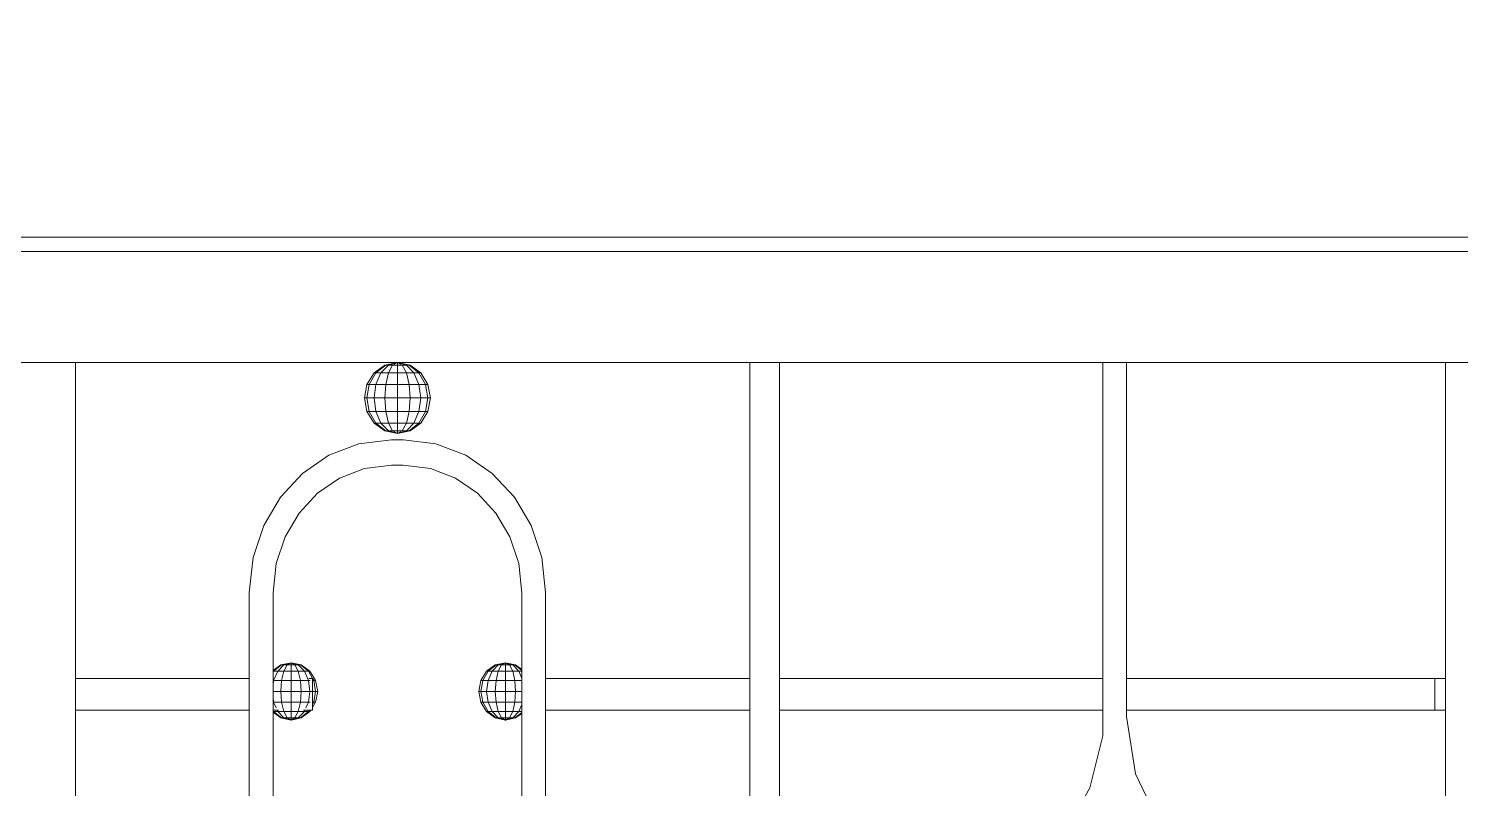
# Model space of a CAD drawing. Header units: millimetres. Extents: x 1832547 to 2001569, y -558009 to -417808.
# Drawn here: x 1917742 to 1918199, y -551181.7 to -550939.4 of the extents above; entities that cross this region are included whole.
import ezdxf

# ---------------------------------------------------------------- set-up
doc = ezdxf.new("R2010")
doc.units = ezdxf.units.MM
doc.header["$MEASUREMENT"] = 0
doc.layers.add('CA.manh 08', color=8, linetype='CONTINUOUS', lineweight=9)
doc.layers.add('CA_manh 08', color=8, linetype='CONTINUOUS', lineweight=9)
doc.layers.add('H', color=250, linetype='CONTINUOUS')

# ---------------------------------------------------------------- blocks, each defined once
blk = doc.blocks.new('EG535')
at = {"layer": 'CA_manh 08'}
for p, q in [((1946714.98, -526450.22), (1948313.08, -526450.22)), ((1948313.08, -526454.8), (1946714.98, -526454.8)), ((1947512.28, -526490.22), (1947484.35, -526490.22)), ((1947512.28, -526590.99), (1947512.28, -526490.22)), ((1947512.28, -526490.22), (1947614.99, -526490.22)), ((1947607.55, -526493.53), (1947610.96, -526491.08)), ((1947608.12, -526493.53), (1947611.27, -526491.08)), ((1947609.73, -526493.53), (1947612.14, -526491.08)), ((1947610.96, -526491.08), (1947614.99, -526490.22)), ((1947611.27, -526491.08), (1947610.96, -526491.08)), ((1947611.27, -526491.08), (1947614.99, -526490.22)), ((1947612.14, -526491.08), (1947611.27, -526491.08)), ((1947612.14, -526491.08), (1947614.99, -526490.22)), ((1947613.45, -526491.08), (1947612.14, -526491.08)), ((1947612.14, -526493.53), (1947613.45, -526491.08)), ((1947613.45, -526491.08), (1947614.99, -526490.22)), ((1947614.99, -526491.08), (1947613.45, -526491.08)), ((1947614.99, -526490.22), (1947614.99, -526491.08)), ((1947616.53, -526491.08), (1947614.99, -526490.22)), ((1947617.83, -526491.08), (1947614.99, -526490.22)), ((1947618.7, -526491.08), (1947614.99, -526490.22)), ((1947619.01, -526491.08), (1947614.99, -526490.22)), ((1947614.99, -526490.22), (1947727.45, -526490.22)), ((1947616.53, -526491.08), (1947614.99, -526491.08)), ((1947614.99, -526491.08), (1947614.99, -526493.53)), ((1947617.83, -526491.08), (1947616.53, -526491.08)), ((1947617.83, -526493.53), (1947616.53, -526491.08)), ((1947618.7, -526491.08), (1947617.83, -526491.08)), ((1947620.24, -526493.53), (1947617.83, -526491.08)), ((1947619.01, -526491.08), (1947618.7, -526491.08)), ((1947621.86, -526493.53), (1947618.7, -526491.08)), ((1947622.42, -526493.53), (1947619.01, -526491.08)), ((1948214.46, -526490.22), (1947619.54, -526490.22)), ((1947736.91, -526490.22), (1947727.45, -526490.22)), ((1947727.45, -526490.22), (1947727.45, -526590.99)), ((1947736.91, -526490.22), (1947840.11, -526490.22)), ((1947736.91, -526590.99), (1947736.91, -526490.22)), ((1947840.11, -526490.22), (1947840.11, -526590.99)), ((1947840.11, -526490.22), (1947847.68, -526490.22)), ((1947847.68, -526590.99), (1947847.68, -526490.22)), ((1947847.68, -526490.22), (1947949.52, -526490.22)), ((1947949.52, -526490.22), (1947958.98, -526490.22)), ((1947949.52, -526490.22), (1947949.52, -526590.99)), ((1947605.27, -526497.2), (1947607.55, -526493.53)), ((1947606.01, -526497.2), (1947608.12, -526493.53)), ((1947608.12, -526493.53), (1947607.55, -526493.53)), ((1947609.73, -526493.53), (1947608.12, -526493.53)), ((1947608.12, -526497.2), (1947609.73, -526493.53)), ((1947612.14, -526493.53), (1947609.73, -526493.53)), ((1947611.27, -526497.2), (1947612.14, -526493.53)), ((1947614.99, -526493.53), (1947612.14, -526493.53)), ((1947617.83, -526493.53), (1947614.99, -526493.53)), ((1947614.99, -526493.53), (1947614.99, -526497.2)), ((1947620.24, -526493.53), (1947617.83, -526493.53)), ((1947618.7, -526497.2), (1947617.83, -526493.53)), ((1947621.86, -526493.53), (1947620.24, -526493.53)), ((1947621.86, -526497.2), (1947620.24, -526493.53)), ((1947622.42, -526493.53), (1947621.86, -526493.53)), ((1947623.96, -526497.2), (1947621.86, -526493.53)), ((1947624.7, -526497.2), (1947622.42, -526493.53)), ((1947604.47, -526501.52), (1947605.27, -526497.2)), ((1947606.01, -526497.2), (1947605.27, -526497.2)), ((1947605.27, -526501.52), (1947606.01, -526497.2)), ((1947608.12, -526497.2), (1947606.01, -526497.2)), ((1947607.55, -526501.52), (1947608.12, -526497.2)), ((1947611.27, -526497.2), (1947608.12, -526497.2)), ((1947610.96, -526501.52), (1947611.27, -526497.2)), ((1947614.99, -526497.2), (1947611.27, -526497.2)), ((1947618.7, -526497.2), (1947614.99, -526497.2)), ((1947614.99, -526497.2), (1947614.99, -526501.52)), ((1947621.86, -526497.2), (1947618.7, -526497.2)), ((1947619.01, -526501.52), (1947618.7, -526497.2)), ((1947623.96, -526497.2), (1947621.86, -526497.2)), ((1947622.42, -526501.52), (1947621.86, -526497.2)), ((1947624.7, -526497.2), (1947623.96, -526497.2)), ((1947624.7, -526501.52), (1947623.96, -526497.2)), ((1947625.5, -526501.52), (1947624.7, -526497.2)), ((1947605.27, -526501.52), (1947604.47, -526501.52)), ((1947605.27, -526505.84), (1947604.47, -526501.52)), ((1947607.55, -526501.52), (1947605.27, -526501.52)), ((1947606.01, -526505.84), (1947605.27, -526501.52)), ((1947610.96, -526501.52), (1947607.55, -526501.52)), ((1947608.12, -526505.84), (1947607.55, -526501.52)), ((1947614.99, -526501.52), (1947610.96, -526501.52)), ((1947611.27, -526505.84), (1947610.96, -526501.52)), ((1947619.01, -526501.52), (1947614.99, -526501.52)), ((1947614.99, -526501.52), (1947614.99, -526505.84)), ((1947618.7, -526505.84), (1947619.01, -526501.52)), ((1947622.42, -526501.52), (1947619.01, -526501.52)), ((1947621.86, -526505.84), (1947622.42, -526501.52)), ((1947624.7, -526501.52), (1947622.42, -526501.52)), ((1947623.96, -526505.84), (1947624.7, -526501.52)), ((1947625.5, -526501.52), (1947624.7, -526501.52)), ((1947624.7, -526505.84), (1947625.5, -526501.52)), ((1947606.01, -526505.84), (1947605.27, -526505.84)), ((1947607.55, -526509.51), (1947605.27, -526505.84)), ((1947608.12, -526505.84), (1947606.01, -526505.84)), ((1947608.12, -526509.51), (1947606.01, -526505.84)), ((1947608.12, -526509.51), (1947607.55, -526509.51)), ((1947610.96, -526511.96), (1947607.55, -526509.51)), ((1947611.27, -526505.84), (1947608.12, -526505.84)), ((1947609.73, -526509.51), (1947608.12, -526505.84)), ((1947609.73, -526509.51), (1947608.12, -526509.51)), ((1947611.27, -526511.96), (1947608.12, -526509.51)), ((1947612.14, -526509.51), (1947609.73, -526509.51)), ((1947612.14, -526511.96), (1947609.73, -526509.51)), ((1947614.99, -526505.84), (1947611.27, -526505.84)), ((1947612.14, -526509.51), (1947611.27, -526505.84)), ((1947614.99, -526509.51), (1947612.14, -526509.51)), ((1947613.45, -526511.96), (1947612.14, -526509.51)), ((1947618.7, -526505.84), (1947614.99, -526505.84)), ((1947614.99, -526505.84), (1947614.99, -526509.51)), ((1947617.83, -526509.51), (1947614.99, -526509.51)), ((1947614.99, -526509.51), (1947614.99, -526511.96)), ((1947616.53, -526511.96), (1947617.83, -526509.51)), ((1947617.83, -526509.51), (1947618.7, -526505.84)), ((1947620.24, -526509.51), (1947617.83, -526509.51)), ((1947617.83, -526511.96), (1947620.24, -526509.51)), ((1947621.86, -526505.84), (1947618.7, -526505.84)), ((1947618.7, -526511.96), (1947621.86, -526509.51)), ((1947619.01, -526511.96), (1947622.42, -526509.51)), ((1947620.24, -526509.51), (1947621.86, -526505.84)), ((1947621.86, -526509.51), (1947620.24, -526509.51)), ((1947623.96, -526505.84), (1947621.86, -526505.84)), ((1947621.86, -526509.51), (1947623.96, -526505.84)), ((1947621.86, -526509.51), (1947622.42, -526509.51)), ((1947622.42, -526509.51), (1947624.7, -526505.84)), ((1947624.7, -526505.84), (1947623.96, -526505.84)), ((1947611.27, -526511.96), (1947610.96, -526511.96)), ((1947614.99, -526512.82), (1947610.96, -526511.96)), ((1947612.14, -526511.96), (1947611.27, -526511.96)), ((1947614.99, -526512.82), (1947611.27, -526511.96)), ((1947613.45, -526511.96), (1947612.14, -526511.96)), ((1947614.99, -526512.82), (1947612.14, -526511.96)), ((1947614.99, -526511.96), (1947613.45, -526511.96)), ((1947614.99, -526512.82), (1947613.45, -526511.96)), ((1947616.53, -526511.96), (1947614.99, -526511.96)), ((1947614.99, -526511.96), (1947614.99, -526512.82)), ((1947614.99, -526512.82), (1947619.01, -526511.96)), ((1947614.99, -526512.82), (1947618.7, -526511.96)), ((1947614.99, -526512.82), (1947617.83, -526511.96)), ((1947614.99, -526512.82), (1947616.53, -526511.96)), ((1947617.83, -526511.96), (1947616.53, -526511.96)), ((1947618.7, -526511.96), (1947617.83, -526511.96)), ((1947619.01, -526511.96), (1947618.7, -526511.96)), ((1947602.7, -526516.14), (1947593.14, -526519.81)), ((1947613.1, -526514.85), (1947602.7, -526516.14)), ((1947616.88, -526514.85), (1947613.1, -526514.85)), ((1947627.29, -526516.14), (1947616.88, -526514.85)), ((1947636.84, -526519.81), (1947627.29, -526516.14)), ((1947593.14, -526519.81), (1947584.71, -526525.57)), ((1947604.45, -526524.05), (1947613.13, -526522.98)), ((1947613.13, -526522.98), (1947616.85, -526522.98)), ((1947616.85, -526522.98), (1947625.53, -526524.05)), ((1947645.27, -526525.57), (1947636.84, -526519.81)), ((1947584.71, -526525.57), (1947577.68, -526533.13)), ((1947589.45, -526531.92), (1947596.48, -526527.12)), ((1947596.48, -526527.12), (1947604.45, -526524.05)), ((1947625.53, -526524.05), (1947633.49, -526527.12)), ((1947633.49, -526527.12), (1947640.52, -526531.92)), ((1947652.3, -526533.13), (1947645.27, -526525.57)), ((1947583.59, -526538.22), (1947589.45, -526531.92)), ((1947640.52, -526531.92), (1947646.39, -526538.22)), ((1947577.68, -526533.13), (1947572.32, -526542.18)), ((1947657.67, -526542.18), (1947652.3, -526533.13)), ((1947579.12, -526545.78), (1947583.59, -526538.22)), ((1947646.39, -526538.22), (1947650.86, -526545.77)), ((1947572.32, -526542.18), (1947568.9, -526552.44)), ((1947576.27, -526554.33), (1947579.12, -526545.78)), ((1947650.86, -526545.77), (1947653.72, -526554.33)), ((1947661.08, -526552.44), (1947657.67, -526542.18)), ((1947568.9, -526552.44), (1947567.7, -526563.62)), ((1947575.27, -526563.65), (1947576.27, -526554.33)), ((1947653.72, -526554.33), (1947654.72, -526563.65)), ((1947662.28, -526563.62), (1947661.08, -526552.44)), ((1947567.7, -526563.62), (1947567.7, -526590.99)), ((1947575.27, -526588.46), (1947575.27, -526563.65)), ((1947654.72, -526563.65), (1947654.72, -526588.1)), ((1947662.28, -526590.99), (1947662.28, -526563.62)), ((1947575.27, -526588.46), (1947577.76, -526586.67)), ((1947575.46, -526588.65), (1947578.01, -526586.67)), ((1947576.76, -526588.65), (1947578.72, -526586.67)), ((1947577.76, -526586.67), (1947581.02, -526585.97)), ((1947578.01, -526586.67), (1947577.76, -526586.67)), ((1947578.01, -526586.67), (1947581.02, -526585.97)), ((1947578.72, -526586.67), (1947578.01, -526586.67)), ((1947578.72, -526586.67), (1947581.02, -526585.97)), ((1947579.77, -526586.67), (1947578.72, -526586.67)), ((1947578.72, -526588.65), (1947579.77, -526586.67)), ((1947579.77, -526586.67), (1947581.02, -526585.97)), ((1947581.02, -526586.67), (1947579.77, -526586.67)), ((1947581.02, -526585.97), (1947581.02, -526586.67)), ((1947584.28, -526586.67), (1947581.02, -526585.97)), ((1947584.03, -526586.67), (1947581.02, -526585.97)), ((1947583.32, -526586.67), (1947581.02, -526585.97)), ((1947582.27, -526586.67), (1947581.02, -526585.97)), ((1947582.27, -526586.67), (1947581.02, -526586.67)), ((1947581.02, -526586.67), (1947581.02, -526588.65)), ((1947583.32, -526586.67), (1947582.27, -526586.67)), ((1947583.32, -526588.65), (1947582.27, -526586.67)), ((1947584.03, -526586.67), (1947583.32, -526586.67)), ((1947585.28, -526588.65), (1947583.32, -526586.67)), ((1947584.03, -526586.67), (1947584.28, -526586.67)), ((1947586.58, -526588.65), (1947584.03, -526586.67)), ((1947587.04, -526588.65), (1947584.28, -526586.67)), ((1947643.45, -526588.65), (1947646.21, -526586.67)), ((1947643.9, -526588.65), (1947646.45, -526586.67)), ((1947645.21, -526588.65), (1947647.16, -526586.67)), ((1947646.21, -526586.67), (1947649.46, -526585.97)), ((1947646.45, -526586.67), (1947646.21, -526586.67)), ((1947646.45, -526586.67), (1947649.46, -526585.97)), ((1947647.16, -526586.67), (1947646.45, -526586.67)), ((1947647.16, -526586.67), (1947649.46, -526585.97)), ((1947648.22, -526586.67), (1947647.16, -526586.67)), ((1947647.16, -526588.65), (1947648.22, -526586.67)), ((1947648.22, -526586.67), (1947649.46, -526585.97)), ((1947649.46, -526586.67), (1947648.22, -526586.67)), ((1947649.46, -526585.97), (1947649.46, -526586.67)), ((1947652.72, -526586.67), (1947649.46, -526585.97)), ((1947652.47, -526586.67), (1947649.46, -526585.97)), ((1947651.77, -526586.67), (1947649.46, -526585.97)), ((1947650.71, -526586.67), (1947649.46, -526585.97)), ((1947650.71, -526586.67), (1947649.46, -526586.67)), ((1947649.46, -526586.67), (1947649.46, -526588.65)), ((1947651.77, -526586.67), (1947650.71, -526586.67)), ((1947651.77, -526588.65), (1947650.71, -526586.67)), ((1947652.47, -526586.67), (1947651.77, -526586.67)), ((1947653.72, -526588.65), (1947651.77, -526586.67)), ((1947652.47, -526586.67), (1947652.72, -526586.67)), ((1947654.72, -526588.41), (1947652.47, -526586.67)), ((1947654.72, -526588.1), (1947652.72, -526586.67)), ((1947512.28, -526590.99), (1947567.7, -526590.99)), ((1947512.28, -526590.99), (1947512.28, -526601.15)), ((1947567.7, -526590.99), (1947567.7, -526601.15)), ((1947575.27, -526588.65), (1947575.27, -526588.46)), ((1947575.46, -526588.65), (1947575.27, -526588.65)), ((1947575.27, -526588.98), (1947575.46, -526588.65)), ((1947575.27, -526588.98), (1947575.27, -526588.65)), ((1947575.27, -526590.99), (1947575.27, -526588.98)), ((1947575.27, -526590.99), (1947575.38, -526590.99)), ((1947575.27, -526591.61), (1947575.27, -526590.99)), ((1947575.46, -526591.61), (1947575.27, -526591.61)), ((1947575.27, -526593.09), (1947575.46, -526591.61)), ((1947575.27, -526593.09), (1947575.27, -526591.61)), ((1947576.76, -526588.65), (1947575.46, -526588.65)), ((1947575.46, -526591.61), (1947576.76, -526588.65)), ((1947578.01, -526591.61), (1947575.46, -526591.61)), ((1947578.72, -526588.65), (1947576.76, -526588.65)), ((1947577.76, -526595.11), (1947578.01, -526591.61)), ((1947578.01, -526591.61), (1947578.72, -526588.65)), ((1947581.02, -526591.61), (1947578.01, -526591.61)), ((1947581.02, -526588.65), (1947578.72, -526588.65)), ((1947583.32, -526588.65), (1947581.02, -526588.65)), ((1947581.02, -526588.65), (1947581.02, -526591.61)), ((1947584.03, -526591.61), (1947581.02, -526591.61)), ((1947581.02, -526591.61), (1947581.02, -526595.11)), ((1947585.28, -526588.65), (1947583.32, -526588.65)), ((1947584.03, -526591.61), (1947583.32, -526588.65)), ((1947586.58, -526591.61), (1947584.03, -526591.61)), ((1947584.28, -526595.11), (1947584.03, -526591.61)), ((1947586.58, -526588.65), (1947585.28, -526588.65)), ((1947586.58, -526591.61), (1947585.28, -526588.65)), ((1947587.04, -526588.65), (1947586.58, -526588.65)), ((1947587.88, -526590.99), (1947586.58, -526588.65)), ((1947587.11, -526591.61), (1947586.58, -526591.61)), ((1947587.04, -526595.11), (1947586.58, -526591.61)), ((1947586.66, -526590.99), (1947587.88, -526590.99)), ((1947588.88, -526591.61), (1947587.04, -526588.65)), ((1947588.29, -526591.61), (1947587.88, -526590.99)), ((1947587.88, -526590.99), (1947587.88, -526591.61)), ((1947588.29, -526591.61), (1947587.88, -526591.61)), ((1947587.88, -526591.61), (1947587.88, -526595.11)), ((1947588.88, -526591.61), (1947588.29, -526591.61)), ((1947588.88, -526595.11), (1947588.29, -526591.61)), ((1947589.53, -526595.11), (1947588.88, -526591.61)), ((1947640.95, -526595.11), (1947641.6, -526591.61)), ((1947641.6, -526591.61), (1947643.45, -526588.65)), ((1947642.2, -526591.61), (1947641.6, -526591.61)), ((1947641.6, -526595.11), (1947642.2, -526591.61)), ((1947642.2, -526591.61), (1947643.9, -526588.65)), ((1947643.9, -526591.61), (1947642.2, -526591.61)), ((1947643.9, -526588.65), (1947643.45, -526588.65)), ((1947643.45, -526595.11), (1947643.9, -526591.61)), ((1947645.21, -526588.65), (1947643.9, -526588.65)), ((1947643.9, -526591.61), (1947645.21, -526588.65)), ((1947646.45, -526591.61), (1947643.9, -526591.61)), ((1947647.16, -526588.65), (1947645.21, -526588.65)), ((1947646.21, -526595.11), (1947646.45, -526591.61)), ((1947646.45, -526591.61), (1947647.16, -526588.65)), ((1947649.46, -526591.61), (1947646.45, -526591.61)), ((1947649.46, -526588.65), (1947647.16, -526588.65)), ((1947651.77, -526588.65), (1947649.46, -526588.65)), ((1947649.46, -526588.65), (1947649.46, -526591.61)), ((1947652.47, -526591.61), (1947649.46, -526591.61)), ((1947649.46, -526591.61), (1947649.46, -526595.11)), ((1947653.72, -526588.65), (1947651.77, -526588.65)), ((1947652.47, -526591.61), (1947651.77, -526588.65)), ((1947654.72, -526591.61), (1947652.47, -526591.61)), ((1947652.72, -526595.11), (1947652.47, -526591.61)), ((1947654.72, -526588.65), (1947653.72, -526588.65)), ((1947654.72, -526590.91), (1947653.72, -526588.65)), ((1947654.72, -526588.1), (1947654.72, -526588.41)), ((1947654.72, -526588.41), (1947654.72, -526588.65)), ((1947654.72, -526588.65), (1947654.72, -526590.91)), ((1947654.72, -526590.91), (1947654.72, -526591.61)), ((1947654.72, -526591.61), (1947654.72, -526595.11)), ((1947727.45, -526590.99), (1947662.28, -526590.99)), ((1947662.28, -526601.15), (1947662.28, -526590.99)), ((1947727.45, -526590.99), (1947727.45, -526601.15)), ((1947840.11, -526590.99), (1947736.91, -526590.99)), ((1947736.91, -526601.15), (1947736.91, -526590.99)), ((1947840.11, -526601.15), (1947840.11, -526590.99)), ((1947946.1, -526590.99), (1947847.68, -526590.99)), ((1947847.68, -526590.99), (1947847.68, -526601.15)), ((1947946.1, -526601.15), (1947946.1, -526590.99)), ((1947946.1, -526590.99), (1947949.52, -526590.99)), ((1947949.52, -526601.15), (1947949.52, -526590.99)), ((1947575.27, -526595.11), (1947575.27, -526593.09)), ((1947577.76, -526595.11), (1947575.27, -526595.11)), ((1947575.27, -526597.14), (1947575.27, -526595.11)), ((1947581.02, -526595.11), (1947577.76, -526595.11)), ((1947578.01, -526598.61), (1947577.76, -526595.11)), ((1947584.28, -526595.11), (1947581.02, -526595.11)), ((1947581.02, -526595.11), (1947581.02, -526598.61)), ((1947584.03, -526598.61), (1947584.28, -526595.11)), ((1947587.04, -526595.11), (1947584.28, -526595.11)), ((1947586.58, -526598.61), (1947587.04, -526595.11)), ((1947587.88, -526595.11), (1947587.04, -526595.11)), ((1947588.88, -526595.11), (1947587.88, -526595.11)), ((1947587.88, -526595.11), (1947587.88, -526598.61)), ((1947588.29, -526598.61), (1947588.88, -526595.11)), ((1947589.53, -526595.11), (1947588.88, -526595.11)), ((1947588.88, -526598.61), (1947589.53, -526595.11)), ((1947641.6, -526595.11), (1947640.95, -526595.11)), ((1947641.6, -526598.61), (1947640.95, -526595.11)), ((1947643.45, -526595.11), (1947641.6, -526595.11)), ((1947642.2, -526598.61), (1947641.6, -526595.11)), ((1947646.21, -526595.11), (1947643.45, -526595.11)), ((1947643.9, -526598.61), (1947643.45, -526595.11)), ((1947649.46, -526595.11), (1947646.21, -526595.11)), ((1947646.45, -526598.61), (1947646.21, -526595.11)), ((1947652.72, -526595.11), (1947649.46, -526595.11)), ((1947649.46, -526595.11), (1947649.46, -526598.61)), ((1947652.47, -526598.61), (1947652.72, -526595.11)), ((1947654.72, -526595.11), (1947652.72, -526595.11)), ((1947654.72, -526595.11), (1947654.72, -526598.61)), ((1947567.7, -526601.15), (1947512.28, -526601.15)), ((1947512.28, -527113.43), (1947512.28, -526601.15)), ((1947567.7, -526601.15), (1947567.7, -527113.43)), ((1947575.46, -526598.61), (1947575.27, -526597.14)), ((1947575.27, -526598.61), (1947575.27, -526597.14)), ((1947575.46, -526598.61), (1947575.27, -526598.61)), ((1947575.27, -526601.15), (1947575.27, -526598.61)), ((1947576.58, -526601.15), (1947575.27, -526601.15)), ((1947575.27, -526601.24), (1947575.27, -526601.15)), ((1947575.46, -526601.58), (1947575.27, -526601.24)), ((1947575.27, -526601.58), (1947575.27, -526601.24)), ((1947575.46, -526601.58), (1947575.27, -526601.58)), ((1947575.27, -526601.77), (1947575.27, -526601.58)), ((1947578.01, -526598.61), (1947575.46, -526598.61)), ((1947576.25, -526600.42), (1947575.46, -526598.61)), ((1947576.76, -526601.58), (1947575.46, -526601.58)), ((1947578.01, -526603.56), (1947575.46, -526601.58)), ((1947576.76, -526601.58), (1947576.58, -526601.15)), ((1947577.06, -526601.15), (1947576.58, -526601.15)), ((1947578.72, -526601.58), (1947576.76, -526601.58)), ((1947578.72, -526603.56), (1947576.76, -526601.58)), ((1947581.02, -526598.61), (1947578.01, -526598.61)), ((1947578.72, -526601.58), (1947578.01, -526598.61)), ((1947581.02, -526601.58), (1947578.72, -526601.58)), ((1947579.77, -526603.56), (1947578.72, -526601.58)), ((1947584.03, -526598.61), (1947581.02, -526598.61)), ((1947581.02, -526598.61), (1947581.02, -526601.58)), ((1947583.32, -526601.58), (1947581.02, -526601.58)), ((1947581.02, -526601.58), (1947581.02, -526603.56)), ((1947582.27, -526603.56), (1947583.32, -526601.58)), ((1947583.32, -526601.58), (1947584.03, -526598.61)), ((1947585.28, -526601.58), (1947583.32, -526601.58)), ((1947583.32, -526603.56), (1947585.28, -526601.58)), ((1947586.58, -526598.61), (1947584.03, -526598.61)), ((1947584.03, -526603.56), (1947586.58, -526601.58)), ((1947584.28, -526603.56), (1947587.04, -526601.58)), ((1947585.46, -526601.15), (1947584.98, -526601.15)), ((1947585.28, -526601.58), (1947585.46, -526601.15)), ((1947586.58, -526601.58), (1947585.28, -526601.58)), ((1947586.83, -526601.15), (1947585.46, -526601.15)), ((1947585.79, -526600.42), (1947586.58, -526598.61)), ((1947587.11, -526598.61), (1947586.58, -526598.61)), ((1947586.58, -526601.58), (1947586.83, -526601.15)), ((1947586.58, -526601.58), (1947587.04, -526601.58)), ((1947587.3, -526601.15), (1947586.83, -526601.15)), ((1947587.04, -526601.58), (1947587.3, -526601.15)), ((1947587.3, -526601.15), (1947587.88, -526601.15)), ((1947588.29, -526598.61), (1947587.88, -526598.61)), ((1947587.88, -526600.23), (1947588.88, -526598.61)), ((1947587.88, -526599.32), (1947588.29, -526598.61)), ((1947587.88, -526598.61), (1947587.88, -526599.32)), ((1947587.88, -526599.32), (1947587.88, -526600.23)), ((1947587.88, -526601.15), (1947587.88, -526600.23)), ((1947588.88, -526598.61), (1947588.29, -526598.61)), ((1947642.2, -526598.61), (1947641.6, -526598.61)), ((1947643.45, -526601.58), (1947641.6, -526598.61)), ((1947643.9, -526598.61), (1947642.2, -526598.61)), ((1947643.9, -526601.58), (1947642.2, -526598.61)), ((1947643.9, -526601.58), (1947643.45, -526601.58)), ((1947646.21, -526603.56), (1947643.45, -526601.58)), ((1947646.45, -526598.61), (1947643.9, -526598.61)), ((1947645.21, -526601.58), (1947643.9, -526598.61)), ((1947645.21, -526601.58), (1947643.9, -526601.58)), ((1947646.45, -526603.56), (1947643.9, -526601.58)), ((1947647.16, -526601.58), (1947645.21, -526601.58)), ((1947647.16, -526603.56), (1947645.21, -526601.58)), ((1947649.46, -526598.61), (1947646.45, -526598.61)), ((1947647.16, -526601.58), (1947646.45, -526598.61)), ((1947649.46, -526601.58), (1947647.16, -526601.58)), ((1947648.22, -526603.56), (1947647.16, -526601.58)), ((1947652.47, -526598.61), (1947649.46, -526598.61)), ((1947649.46, -526598.61), (1947649.46, -526601.58)), ((1947651.77, -526601.58), (1947649.46, -526601.58)), ((1947649.46, -526601.58), (1947649.46, -526603.56)), ((1947650.71, -526603.56), (1947651.77, -526601.58)), ((1947651.77, -526601.58), (1947652.47, -526598.61)), ((1947653.72, -526601.58), (1947651.77, -526601.58)), ((1947651.77, -526603.56), (1947653.72, -526601.58)), ((1947654.72, -526598.61), (1947652.47, -526598.61)), ((1947653.72, -526601.58), (1947654.72, -526599.31)), ((1947654.72, -526601.58), (1947653.72, -526601.58)), ((1947654.72, -526598.61), (1947654.72, -526599.31)), ((1947654.72, -526599.31), (1947654.72, -526601.58)), ((1947654.72, -526601.58), (1947654.72, -526601.82)), ((1947662.28, -526601.15), (1947727.45, -526601.15)), ((1947662.28, -527113.43), (1947662.28, -526601.15)), ((1947727.45, -526601.15), (1947727.45, -527113.43)), ((1947736.91, -526601.15), (1947840.11, -526601.15)), ((1947736.91, -527113.43), (1947736.91, -526601.15)), ((1947840.11, -526609.32), (1947840.11, -526601.15)), ((1947847.68, -526603.15), (1947847.68, -526601.15)), ((1947847.68, -526601.15), (1947946.1, -526601.15)), ((1947949.52, -526601.15), (1947946.1, -526601.15)), ((1947949.52, -526601.15), (1947949.52, -527113.43)), ((1947577.76, -526603.56), (1947575.27, -526601.77)), ((1947575.27, -527111.66), (1947575.27, -526601.77)), ((1947578.01, -526603.56), (1947577.76, -526603.56)), ((1947581.02, -526604.26), (1947577.76, -526603.56)), ((1947578.72, -526603.56), (1947578.01, -526603.56)), ((1947581.02, -526604.26), (1947578.01, -526603.56)), ((1947579.77, -526603.56), (1947578.72, -526603.56)), ((1947581.02, -526604.26), (1947578.72, -526603.56)), ((1947581.02, -526603.56), (1947579.77, -526603.56)), ((1947581.02, -526604.26), (1947579.77, -526603.56)), ((1947582.27, -526603.56), (1947581.02, -526603.56)), ((1947581.02, -526603.56), (1947581.02, -526604.26)), ((1947581.02, -526604.26), (1947584.28, -526603.56)), ((1947581.02, -526604.26), (1947584.03, -526603.56)), ((1947581.02, -526604.26), (1947583.32, -526603.56)), ((1947581.02, -526604.26), (1947582.27, -526603.56)), ((1947583.32, -526603.56), (1947582.27, -526603.56)), ((1947584.03, -526603.56), (1947583.32, -526603.56)), ((1947584.28, -526603.56), (1947584.03, -526603.56)), ((1947646.45, -526603.56), (1947646.21, -526603.56)), ((1947649.46, -526604.26), (1947646.21, -526603.56)), ((1947647.16, -526603.56), (1947646.45, -526603.56)), ((1947649.46, -526604.26), (1947646.45, -526603.56)), ((1947648.22, -526603.56), (1947647.16, -526603.56)), ((1947649.46, -526604.26), (1947647.16, -526603.56)), ((1947649.46, -526603.56), (1947648.22, -526603.56)), ((1947649.46, -526604.26), (1947648.22, -526603.56)), ((1947650.71, -526603.56), (1947649.46, -526603.56)), ((1947649.46, -526603.56), (1947649.46, -526604.26)), ((1947649.46, -526604.26), (1947652.72, -526603.56)), ((1947649.46, -526604.26), (1947652.47, -526603.56)), ((1947649.46, -526604.26), (1947651.77, -526603.56)), ((1947649.46, -526604.26), (1947650.71, -526603.56)), ((1947651.77, -526603.56), (1947650.71, -526603.56)), ((1947652.47, -526603.56), (1947651.77, -526603.56)), ((1947652.47, -526603.56), (1947654.72, -526601.82)), ((1947652.72, -526603.56), (1947652.47, -526603.56)), ((1947652.72, -526603.56), (1947654.72, -526602.13)), ((1947654.72, -526601.82), (1947654.72, -526602.13)), ((1947654.72, -526602.13), (1947654.72, -527118.32)), ((1947847.68, -526603.15), (1947850.52, -526621.46)), ((1947835.96, -526625.94), (1947840.11, -526609.32)), ((1947850.52, -526621.46), (1947858.11, -526637.25)), ((1947827.9, -526640.56), (1947835.96, -526625.94))]:
    blk.add_line(p, q, dxfattribs=at)

msp = doc.modelspace()

# ---------------------------------------------------------------- hatches: boundary and pattern name
at = {"layer": 'H'}
h = msp.add_hatch(dxfattribs=at)
h.set_pattern_fill('ANSI31', color=256, scale=250, style=0)
h.paths.add_polyline_path([(1928169.95, -551249.24), (1928389.95, -551249.24), (1928389.95, -551899.24), (1928169.95, -551899.24)])
h.paths.add_polyline_path([(1928549.95, -551169.24), (1928494.95, -551169.24), (1928494.95, -551249.24), (1928389.95, -551249.24), (1928389.95, -551309.24), (1928449.95, -551309.24), (1928499.95, -551309.24), (1928499.95, -551279.24), (1928505.93, -551275.51), (1928511.56, -551271.26), (1928516.79, -551266.52), (1928521.56, -551261.33), (1928525.85, -551255.73), (1928529.63, -551249.77), (1928532.85, -551243.5), (1928535.49, -551236.96), (1928537.54, -551230.21), (1928538.97, -551223.3), (1928539.77, -551216.29), (1928539.95, -551209.24), (1928549.95, -551209.24)])
h.paths.add_polyline_path([(1928429.95, -551119.24), (1928419.95, -551119.24), (1928419.95, -551099.24), (1928389.95, -551099.24), (1928389.95, -551169.24), (1928439.95, -551169.24), (1928439.95, -551149.24), (1928429.95, -551149.24)])
h.paths.add_polyline_path([(1928169.95, -547549.24), (1928389.95, -547549.24), (1928389.95, -548199.24), (1928169.95, -548199.24)])
h.paths.add_polyline_path([(1928429.95, -547419.24), (1928419.95, -547419.24), (1928419.95, -547399.24), (1928389.95, -547399.24), (1928389.95, -547469.24), (1928439.95, -547469.24), (1928439.95, -547449.24), (1928429.95, -547449.24)])
h.paths.add_polyline_path([(1928549.95, -547469.24), (1928494.95, -547469.24), (1928494.95, -547549.24), (1928389.95, -547549.24), (1928389.95, -547609.24), (1928449.95, -547609.24), (1928499.95, -547609.24), (1928499.95, -547579.24), (1928505.93, -547575.51), (1928511.56, -547571.26), (1928516.79, -547566.52), (1928521.56, -547561.33), (1928525.85, -547555.73), (1928529.63, -547549.77), (1928532.85, -547543.5), (1928535.49, -547536.96), (1928537.54, -547530.21), (1928538.97, -547523.3), (1928539.77, -547516.29), (1928539.95, -547509.24), (1928549.95, -547509.24)])
h.paths.add_polyline_path([(1928519.95, -548909.24), (1928389.95, -548909.24), (1928389.95, -548984.24), (1928454.95, -548984.24), (1928454.95, -549034.24), (1928389.95, -549034.24), (1928389.95, -549119.24), (1928419.95, -549119.24), (1928419.95, -549099.24), (1928429.95, -549099.24), (1928429.95, -549069.24), (1928439.95, -549069.24), (1928439.95, -549049.24), (1928459.95, -549049.24), (1928469.95, -549049.24), (1928469.95, -549019.24), (1928475.93, -549015.51), (1928481.56, -549011.26), (1928486.79, -549006.52), (1928491.56, -549001.33), (1928495.85, -548995.73), (1928499.63, -548989.77), (1928502.85, -548983.5), (1928505.49, -548976.96), (1928507.54, -548970.21), (1928508.97, -548963.3), (1928509.77, -548956.29), (1928509.95, -548949.24), (1928519.95, -548949.24)])
h.paths.add_polyline_path([(1928169.95, -548599.24), (1928389.95, -548599.24), (1928389.95, -548984.24), (1928169.95, -548984.24)])
h.paths.add_polyline_path([(1928519.95, -545209.24), (1928389.95, -545209.24), (1928389.95, -545284.24), (1928454.95, -545284.24), (1928454.95, -545334.24), (1928389.95, -545334.24), (1928389.95, -545419.24), (1928419.95, -545419.24), (1928419.95, -545399.24), (1928429.95, -545399.24), (1928429.95, -545369.24), (1928439.95, -545369.24), (1928439.95, -545349.24), (1928459.95, -545349.24), (1928469.95, -545349.24), (1928469.95, -545319.24), (1928475.93, -545315.51), (1928481.56, -545311.26), (1928486.79, -545306.52), (1928491.56, -545301.33), (1928495.85, -545295.73), (1928499.63, -545289.77), (1928502.85, -545283.5), (1928505.49, -545276.96), (1928507.54, -545270.21), (1928508.97, -545263.3), (1928509.77, -545256.29), (1928509.95, -545249.24), (1928519.95, -545249.24)])
h.paths.add_polyline_path([(1928169.95, -544976.05), (1928389.95, -544976.05), (1928389.95, -545284.24), (1928169.95, -545284.24)])
edge = h.paths.add_edge_path()
edge.add_line((1926914.96, -541609.26), (1927024.91, -541609.26))
edge.add_line((1927024.91, -541609.26), (1927134.86, -541609.26))
edge.add_line((1927134.86, -541609.26), (1927134.86, -541649.26))
edge.add_line((1927134.86, -541649.26), (1927099.82, -541649.26))
edge.add_line((1927099.82, -541649.26), (1927099.82, -541674.26))
edge.add_line((1927099.82, -541674.26), (1927084.83, -541674.26))
edge.add_line((1927084.83, -541674.26), (1927084.83, -541704.26))
edge.add_arc((1927469.4, -542085.72), 541.67, 135.233, 145.9663)
edge.add_arc((1927335.16, -541979.99), 371.46, 147.8935, 165.8597)
edge.add_line((1926974.96, -541889.24), (1926939.96, -541889.24))
edge.add_line((1926939.96, -541889.24), (1926939.96, -541924.24))
edge.add_line((1926939.96, -541924.24), (1926914.96, -541924.24))
edge.add_line((1926914.96, -541924.24), (1926914.96, -541609.26))
edge = h.paths.add_edge_path()
edge.add_line((1917974.83, -541609.25), (1917864.89, -541609.25))
edge.add_line((1917864.89, -541609.25), (1917754.94, -541609.25))
edge.add_line((1917754.94, -541609.25), (1917754.94, -541649.25))
edge.add_line((1917754.94, -541649.25), (1917789.97, -541649.25))
edge.add_line((1917789.97, -541649.25), (1917789.97, -541674.25))
edge.add_line((1917789.97, -541674.25), (1917804.97, -541674.25))
edge.add_line((1917804.97, -541674.25), (1917804.97, -541704.25))
edge.add_arc((1917420.39, -542085.71), 541.67, 34.0337, 44.767, ccw=False)
edge.add_arc((1917554.63, -541979.98), 371.46, 14.1403, 32.1065, ccw=False)
edge.add_line((1917914.83, -541889.23), (1917949.83, -541889.23))
edge.add_line((1917949.83, -541889.23), (1917949.83, -541924.23))
edge.add_line((1917949.83, -541924.23), (1917974.83, -541924.23))
edge.add_line((1917974.83, -541924.23), (1917974.83, -541609.25))
h.paths.add_polyline_path([(1918829.83, -544999.23), (1918609.83, -544999.23), (1918609.83, -545284.24), (1918829.83, -545284.24)])
h.paths.add_polyline_path([(1918479.83, -545209.24), (1918609.83, -545209.24), (1918609.83, -545284.24), (1918544.83, -545284.24), (1918544.83, -545334.24), (1918609.83, -545334.24), (1918609.83, -545419.24), (1918579.83, -545419.24), (1918579.83, -545399.24), (1918569.83, -545399.24), (1918569.83, -545369.24), (1918559.83, -545369.24), (1918559.83, -545349.24), (1918539.83, -545349.24), (1918529.83, -545349.24), (1918529.83, -545319.24), (1918523.85, -545315.51), (1918518.22, -545311.26), (1918512.99, -545306.52), (1918508.22, -545301.33), (1918503.93, -545295.73), (1918500.15, -545289.77), (1918496.93, -545283.5), (1918494.29, -545276.96), (1918492.24, -545270.21), (1918490.81, -545263.3), (1918490.01, -545256.29), (1918489.83, -545249.24), (1918479.83, -545249.24)])
h.paths.add_polyline_path([(1918609.83, -548984.24), (1918829.83, -548984.24), (1918829.83, -548599.24), (1918609.83, -548599.24)])
h.paths.add_polyline_path([(1918479.83, -548909.24), (1918609.83, -548909.24), (1918609.83, -548984.24), (1918544.83, -548984.24), (1918544.83, -549034.24), (1918609.83, -549034.24), (1918609.83, -549119.24), (1918579.83, -549119.24), (1918579.83, -549099.24), (1918569.83, -549099.24), (1918569.83, -549069.24), (1918559.83, -549069.24), (1918559.83, -549049.24), (1918539.83, -549049.24), (1918529.83, -549049.24), (1918529.83, -549019.24), (1918523.85, -549015.51), (1918518.22, -549011.26), (1918512.99, -549006.52), (1918508.22, -549001.33), (1918503.93, -548995.73), (1918500.15, -548989.77), (1918496.93, -548983.5), (1918494.29, -548976.96), (1918492.24, -548970.21), (1918490.81, -548963.3), (1918490.01, -548956.29), (1918489.83, -548949.24), (1918479.83, -548949.24)])
h.paths.add_polyline_path([(1929090.07, -544779.89), (1929089.95, -544780.02), (1929089.95, -544780.04)])

# ---------------------------------------------------------------- block references
at = {"layer": 'CA.manh 08'}
msp.add_blockref('EG535', (-29755.25, -24555.65), dxfattribs=at)

doc.saveas('drawing.dxf')
